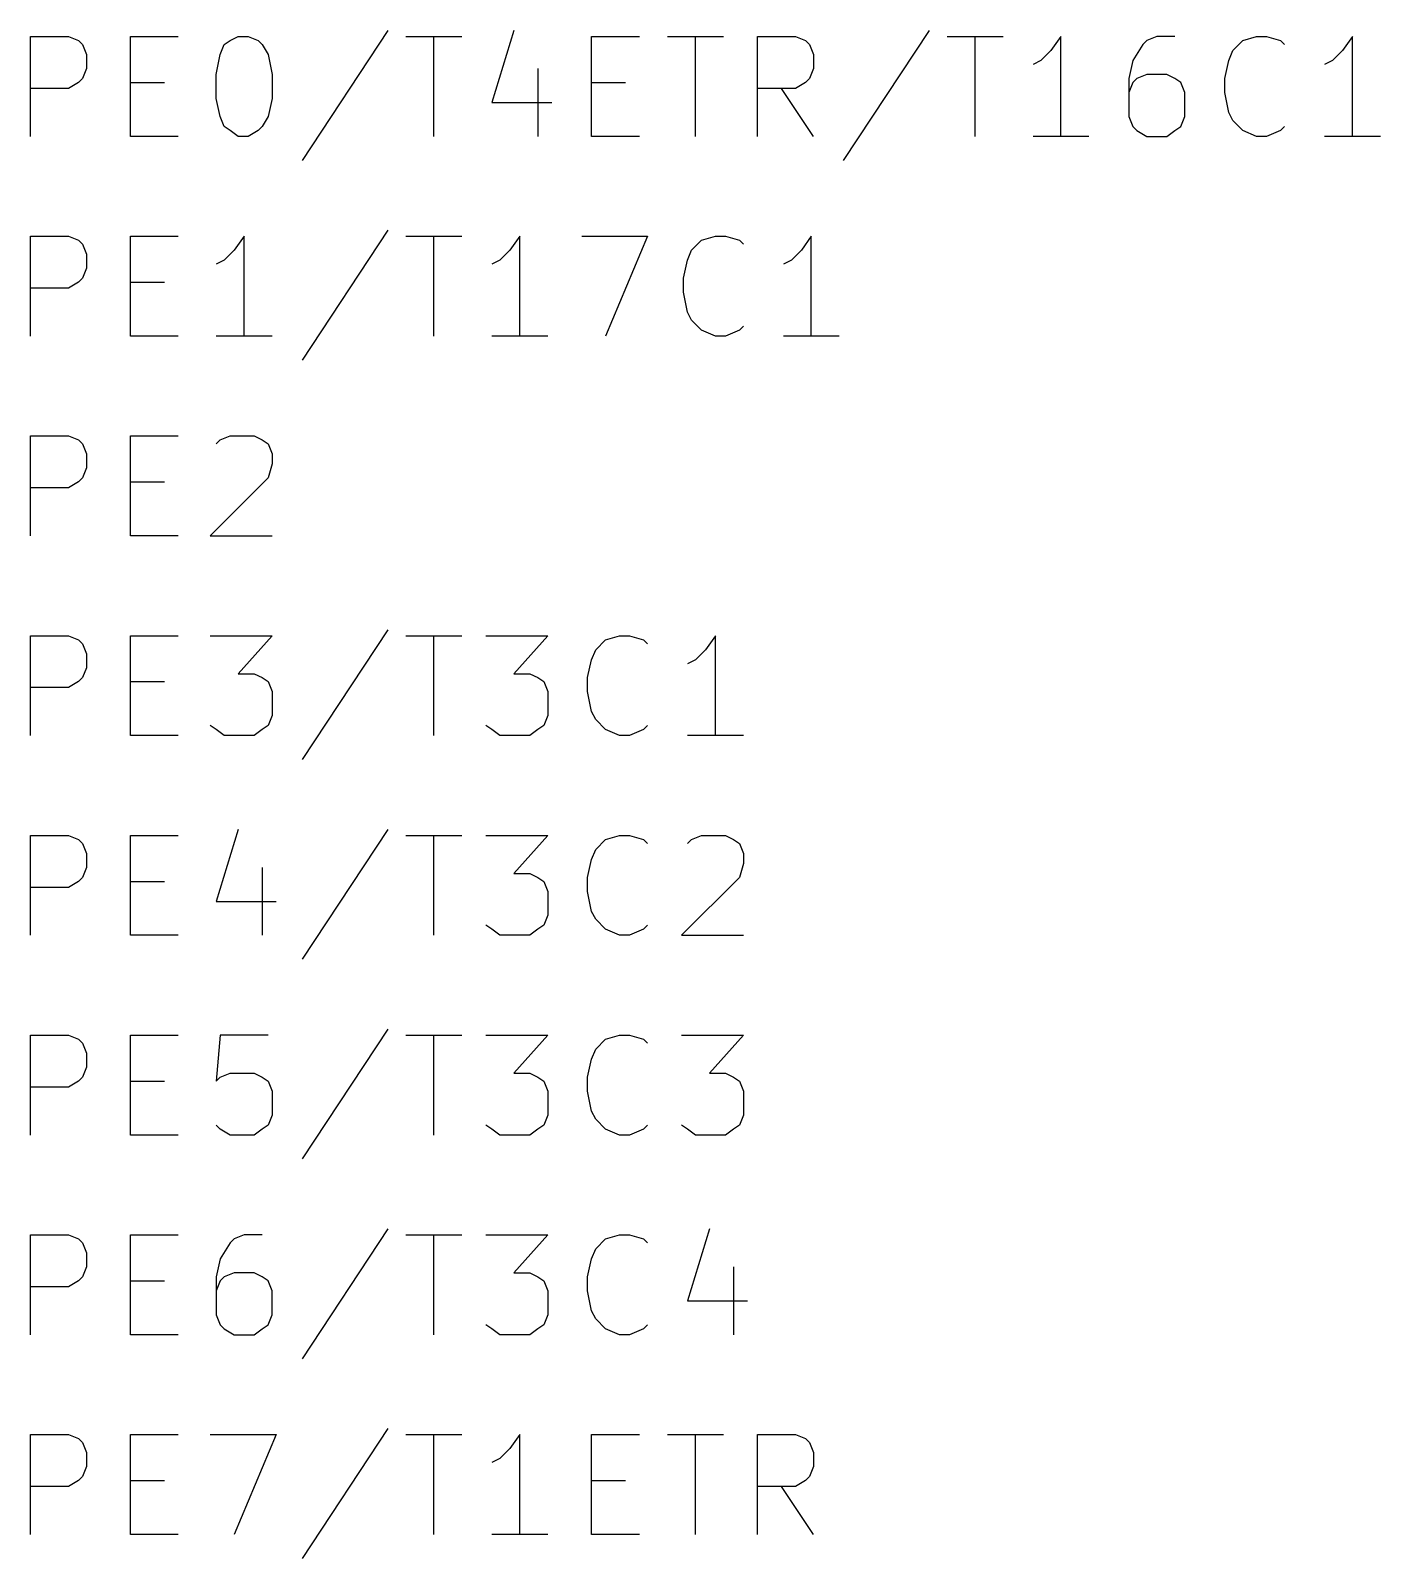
# Model space of a CAD drawing. Extents: x 12 to 829, y -582 to -12.
# Drawn here: x 269.29 to 286.46, y -99.95 to -80.52 of the extents above; entities that cross this region are included whole.
import ezdxf

# ---------------------------------------------------------------- set-up
doc = ezdxf.new("R2010")
doc.units = 0
doc.header["$MEASUREMENT"] = 0
doc.layers.add('BLACK', color=7, linetype='CONTINUOUS')

msp = doc.modelspace()

# ---------------------------------------------------------------- linework, layer by layer
at = {"layer": 'Black'}
for p, q in [((269.291, -81.8642), (269.291, -80.5942)), ((269.291, -80.5942), (269.773, -80.5942)), ((269.773, -80.5942), (269.9, -80.645)), ((270.561, -81.8642), (270.561, -80.5942)), ((270.561, -80.5942), (271.17, -80.5942)), ((271.831, -80.645), (271.932, -80.5942)), ((271.932, -80.5942), (272.059, -80.5942)), ((272.059, -80.5942), (272.186, -80.645)), ((273.837, -80.518), (272.745, -82.169)), ((274.066, -80.5942), (274.777, -80.5942)), ((274.422, -81.8642), (274.422, -80.5942)), ((275.438, -80.518), (275.158, -81.4324)), ((276.428, -81.8642), (276.428, -80.5942)), ((276.428, -80.5942), (277.038, -80.5942)), ((277.393, -80.5942), (278.105, -80.5942)), ((277.749, -81.8642), (277.749, -80.5942)), ((278.536, -81.8642), (278.536, -80.5942)), ((278.536, -80.5942), (279.019, -80.5942)), ((279.019, -80.5942), (279.146, -80.645)), ((280.721, -80.518), (279.629, -82.169)), ((280.949, -80.5942), (281.661, -80.5942)), ((281.305, -81.8642), (281.305, -80.5942)), ((282.397, -80.5942), (282.27, -80.772)), ((282.397, -81.8642), (282.397, -80.5942)), ((283.616, -80.5942), (283.489, -80.645)), ((283.845, -80.5942), (283.616, -80.5942)), ((284.709, -80.645), (284.886, -80.5942)), ((284.886, -80.5942), (285.013, -80.5942)), ((285.013, -80.5942), (285.191, -80.645)), ((286.106, -80.5942), (285.979, -80.772)), ((286.106, -81.8642), (286.106, -80.5942)), ((269.9, -80.645), (269.951, -80.6958)), ((269.951, -80.6958), (270.002, -80.8228)), ((270.002, -80.8228), (270.002, -81.0006)), ((271.653, -81.0768), (271.704, -80.8228)), ((271.704, -80.8228), (271.755, -80.6958)), ((271.755, -80.6958), (271.831, -80.645)), ((272.186, -80.645), (272.237, -80.6958)), ((272.237, -80.6958), (272.313, -80.8228)), ((272.313, -80.8228), (272.364, -81.0768)), ((279.146, -80.645), (279.197, -80.6958)), ((279.197, -80.6958), (279.248, -80.8228)), ((279.248, -80.8228), (279.248, -81.0006)), ((282.27, -80.772), (282.143, -80.899)), ((283.439, -80.6958), (283.312, -80.899)), ((283.489, -80.645), (283.439, -80.6958)), ((284.531, -80.899), (284.582, -80.772)), ((284.582, -80.772), (284.709, -80.645)), ((285.191, -80.645), (285.242, -80.6958)), ((285.979, -80.772), (285.852, -80.899)), ((270.002, -81.0006), (269.951, -81.1276)), ((275.742, -81.0006), (275.742, -81.8642)), ((279.248, -81.0006), (279.197, -81.1276)), ((282.143, -80.899), (282.042, -80.9498)), ((283.312, -80.899), (283.261, -81.1276)), ((284.48, -81.1276), (284.531, -80.899)), ((285.852, -80.899), (285.75, -80.9498)), ((269.9, -81.1784), (269.773, -81.2546)), ((269.951, -81.1276), (269.9, -81.1784)), ((270.561, -81.1784), (270.993, -81.1784)), ((271.653, -81.3816), (271.653, -81.0768)), ((272.364, -81.0768), (272.364, -81.3816)), ((276.428, -81.1784), (276.86, -81.1784)), ((279.146, -81.1784), (279.019, -81.2546)), ((279.197, -81.1276), (279.146, -81.1784)), ((283.261, -81.1276), (283.261, -81.6102)), ((283.312, -81.1784), (283.261, -81.3054)), ((283.362, -81.1276), (283.312, -81.1784)), ((283.489, -81.0768), (283.362, -81.1276)), ((283.743, -81.0768), (283.489, -81.0768)), ((283.845, -81.1276), (283.743, -81.0768)), ((283.921, -81.1784), (283.845, -81.1276)), ((283.972, -81.3054), (283.921, -81.1784)), ((284.48, -81.3054), (284.48, -81.1276)), ((269.773, -81.2546), (269.291, -81.2546)), ((271.704, -81.6102), (271.653, -81.3816)), ((272.364, -81.3816), (272.313, -81.6102)), ((279.019, -81.2546), (278.536, -81.2546)), ((279.248, -81.8642), (278.841, -81.2546)), ((283.972, -81.6102), (283.972, -81.3054)), ((284.531, -81.5594), (284.48, -81.3054)), ((275.158, -81.4324), (275.92, -81.4324)), ((284.582, -81.661), (284.531, -81.5594)), ((271.755, -81.7372), (271.704, -81.6102)), ((271.831, -81.788), (271.755, -81.7372)), ((271.932, -81.8642), (271.831, -81.788)), ((272.186, -81.788), (272.059, -81.8642)), ((272.237, -81.7372), (272.186, -81.788)), ((272.313, -81.6102), (272.237, -81.7372)), ((283.261, -81.6102), (283.312, -81.7372)), ((283.312, -81.7372), (283.362, -81.788)), ((283.362, -81.788), (283.489, -81.8642)), ((283.743, -81.8642), (283.845, -81.788)), ((283.845, -81.788), (283.921, -81.7372)), ((283.921, -81.7372), (283.972, -81.6102)), ((284.709, -81.788), (284.582, -81.661)), ((284.886, -81.8642), (284.709, -81.788)), ((285.191, -81.788), (285.013, -81.8642)), ((285.242, -81.7372), (285.191, -81.788)), ((271.17, -81.8642), (270.561, -81.8642)), ((272.059, -81.8642), (271.932, -81.8642)), ((277.038, -81.8642), (276.428, -81.8642)), ((282.753, -81.8642), (282.042, -81.8642)), ((283.489, -81.8642), (283.743, -81.8642)), ((285.013, -81.8642), (284.886, -81.8642)), ((286.461, -81.8642), (285.75, -81.8642)), ((269.291, -84.4042), (269.291, -83.1342)), ((269.291, -83.1342), (269.773, -83.1342)), ((269.773, -83.1342), (269.9, -83.185)), ((270.561, -84.4042), (270.561, -83.1342)), ((270.561, -83.1342), (271.17, -83.1342)), ((272.009, -83.1342), (271.882, -83.312)), ((272.009, -84.4042), (272.009, -83.1342)), ((273.837, -83.058), (272.745, -84.709)), ((274.066, -83.1342), (274.777, -83.1342)), ((274.422, -84.4042), (274.422, -83.1342)), ((275.514, -83.1342), (275.387, -83.312)), ((275.514, -84.4042), (275.514, -83.1342)), ((276.301, -83.1342), (277.139, -83.1342)), ((277.139, -83.1342), (276.606, -84.4042)), ((277.825, -83.185), (278.003, -83.1342)), ((278.003, -83.1342), (278.13, -83.1342)), ((278.13, -83.1342), (278.308, -83.185)), ((279.222, -83.1342), (279.095, -83.312)), ((279.222, -84.4042), (279.222, -83.1342)), ((269.9, -83.185), (269.951, -83.2358)), ((269.951, -83.2358), (270.002, -83.3628)), ((271.882, -83.312), (271.755, -83.439)), ((275.387, -83.312), (275.26, -83.439)), ((277.647, -83.439), (277.698, -83.312)), ((277.698, -83.312), (277.825, -83.185)), ((278.308, -83.185), (278.359, -83.2358)), ((279.095, -83.312), (278.968, -83.439)), ((270.002, -83.5406), (269.951, -83.6676)), ((270.002, -83.3628), (270.002, -83.5406)), ((271.755, -83.439), (271.653, -83.4898)), ((275.26, -83.439), (275.158, -83.4898)), ((277.597, -83.6676), (277.647, -83.439)), ((278.968, -83.439), (278.867, -83.4898)), ((269.9, -83.7184), (269.773, -83.7946)), ((269.951, -83.6676), (269.9, -83.7184)), ((270.561, -83.7184), (270.993, -83.7184)), ((277.597, -83.8454), (277.597, -83.6676)), ((269.773, -83.7946), (269.291, -83.7946)), ((277.647, -84.0994), (277.597, -83.8454)), ((277.698, -84.201), (277.647, -84.0994)), ((277.825, -84.328), (277.698, -84.201)), ((278.003, -84.4042), (277.825, -84.328)), ((278.308, -84.328), (278.13, -84.4042)), ((278.359, -84.2772), (278.308, -84.328)), ((271.17, -84.4042), (270.561, -84.4042)), ((272.364, -84.4042), (271.653, -84.4042)), ((275.869, -84.4042), (275.158, -84.4042)), ((278.13, -84.4042), (278.003, -84.4042)), ((279.578, -84.4042), (278.867, -84.4042)), ((269.291, -86.9442), (269.291, -85.6742)), ((269.291, -85.6742), (269.773, -85.6742)), ((269.773, -85.6742), (269.9, -85.725)), ((270.561, -86.9442), (270.561, -85.6742)), ((270.561, -85.6742), (271.17, -85.6742)), ((271.704, -85.725), (271.831, -85.6742)), ((271.831, -85.6742), (272.136, -85.6742)), ((272.136, -85.6742), (272.237, -85.725)), ((269.9, -85.725), (269.951, -85.7758)), ((269.951, -85.7758), (270.002, -85.9028)), ((271.653, -85.7758), (271.704, -85.725)), ((272.237, -85.725), (272.313, -85.7758)), ((272.313, -85.7758), (272.364, -85.9028)), ((270.002, -85.9028), (270.002, -86.0806)), ((272.364, -86.0298), (272.313, -86.2076)), ((272.364, -85.9028), (272.364, -86.0298)), ((269.9, -86.2584), (269.773, -86.3346)), ((269.951, -86.2076), (269.9, -86.2584)), ((270.002, -86.0806), (269.951, -86.2076)), ((270.561, -86.2584), (270.993, -86.2584)), ((272.313, -86.2076), (271.577, -86.9442)), ((269.773, -86.3346), (269.291, -86.3346)), ((271.17, -86.9442), (270.561, -86.9442)), ((271.577, -86.9442), (272.364, -86.9442)), ((269.291, -89.4842), (269.291, -88.2142)), ((269.291, -88.2142), (269.773, -88.2142)), ((269.773, -88.2142), (269.9, -88.265)), ((270.561, -89.4842), (270.561, -88.2142)), ((270.561, -88.2142), (271.17, -88.2142)), ((271.577, -88.2142), (272.364, -88.2142)), ((272.364, -88.2142), (271.932, -88.6968)), ((273.837, -88.138), (272.745, -89.789)), ((274.066, -88.2142), (274.777, -88.2142)), ((274.422, -89.4842), (274.422, -88.2142)), ((275.082, -88.2142), (275.869, -88.2142)), ((275.869, -88.2142), (275.438, -88.6968)), ((276.606, -88.265), (276.784, -88.2142)), ((276.784, -88.2142), (276.911, -88.2142)), ((276.911, -88.2142), (277.089, -88.265)), ((278.003, -88.2142), (277.876, -88.392)), ((278.003, -89.4842), (278.003, -88.2142)), ((269.9, -88.265), (269.951, -88.3158)), ((269.951, -88.3158), (270.002, -88.4428)), ((276.428, -88.519), (276.479, -88.392)), ((276.479, -88.392), (276.606, -88.265)), ((277.089, -88.265), (277.139, -88.3158)), ((277.876, -88.392), (277.749, -88.519)), ((270.002, -88.4428), (270.002, -88.6206)), ((276.377, -88.7476), (276.428, -88.519)), ((277.749, -88.519), (277.647, -88.5698)), ((269.9, -88.7984), (269.773, -88.8746)), ((269.951, -88.7476), (269.9, -88.7984)), ((270.002, -88.6206), (269.951, -88.7476)), ((270.561, -88.7984), (270.993, -88.7984)), ((271.932, -88.6968), (272.136, -88.6968)), ((272.136, -88.6968), (272.237, -88.7476)), ((272.237, -88.7476), (272.313, -88.7984)), ((272.313, -88.7984), (272.364, -88.9254)), ((275.438, -88.6968), (275.641, -88.6968)), ((275.641, -88.6968), (275.742, -88.7476)), ((275.742, -88.7476), (275.819, -88.7984)), ((275.819, -88.7984), (275.869, -88.9254)), ((276.377, -88.9254), (276.377, -88.7476)), ((269.773, -88.8746), (269.291, -88.8746)), ((272.364, -88.9254), (272.364, -89.2302)), ((275.869, -88.9254), (275.869, -89.2302)), ((276.428, -89.1794), (276.377, -88.9254)), ((276.479, -89.281), (276.428, -89.1794)), ((271.653, -89.408), (271.577, -89.3572)), ((272.313, -89.3572), (272.237, -89.408)), ((272.364, -89.2302), (272.313, -89.3572)), ((275.158, -89.408), (275.082, -89.3572)), ((275.819, -89.3572), (275.742, -89.408)), ((275.869, -89.2302), (275.819, -89.3572)), ((276.606, -89.408), (276.479, -89.281)), ((277.139, -89.3572), (277.089, -89.408)), ((271.17, -89.4842), (270.561, -89.4842)), ((271.755, -89.4842), (271.653, -89.408)), ((272.136, -89.4842), (271.755, -89.4842)), ((272.237, -89.408), (272.136, -89.4842)), ((275.26, -89.4842), (275.158, -89.408)), ((275.641, -89.4842), (275.26, -89.4842)), ((275.742, -89.408), (275.641, -89.4842)), ((276.784, -89.4842), (276.606, -89.408)), ((276.911, -89.4842), (276.784, -89.4842)), ((277.089, -89.408), (276.911, -89.4842)), ((278.359, -89.4842), (277.647, -89.4842)), ((271.932, -90.678), (271.653, -91.5924)), ((273.837, -90.678), (272.745, -92.329)), ((269.291, -92.0242), (269.291, -90.7542)), ((269.291, -90.7542), (269.773, -90.7542)), ((269.773, -90.7542), (269.9, -90.805)), ((269.9, -90.805), (269.951, -90.8558)), ((269.951, -90.8558), (270.002, -90.9828)), ((270.561, -92.0242), (270.561, -90.7542)), ((270.561, -90.7542), (271.17, -90.7542)), ((274.066, -90.7542), (274.777, -90.7542)), ((274.422, -92.0242), (274.422, -90.7542)), ((275.082, -90.7542), (275.869, -90.7542)), ((275.869, -90.7542), (275.438, -91.2368)), ((276.428, -91.059), (276.479, -90.932)), ((276.479, -90.932), (276.606, -90.805)), ((276.606, -90.805), (276.784, -90.7542)), ((276.784, -90.7542), (276.911, -90.7542)), ((276.911, -90.7542), (277.089, -90.805)), ((277.089, -90.805), (277.139, -90.8558)), ((277.647, -90.8558), (277.698, -90.805)), ((277.698, -90.805), (277.825, -90.7542)), ((277.825, -90.7542), (278.13, -90.7542)), ((278.13, -90.7542), (278.232, -90.805)), ((278.232, -90.805), (278.308, -90.8558)), ((278.308, -90.8558), (278.359, -90.9828)), ((270.002, -90.9828), (270.002, -91.1606)), ((276.377, -91.2876), (276.428, -91.059)), ((278.359, -91.1098), (278.308, -91.2876)), ((278.359, -90.9828), (278.359, -91.1098)), ((269.951, -91.2876), (269.9, -91.3384)), ((270.002, -91.1606), (269.951, -91.2876)), ((272.237, -91.1606), (272.237, -92.0242)), ((275.438, -91.2368), (275.641, -91.2368)), ((275.641, -91.2368), (275.742, -91.2876)), ((275.742, -91.2876), (275.819, -91.3384)), ((276.377, -91.4654), (276.377, -91.2876)), ((278.308, -91.2876), (277.571, -92.0242)), ((269.773, -91.4146), (269.291, -91.4146)), ((269.9, -91.3384), (269.773, -91.4146)), ((270.561, -91.3384), (270.993, -91.3384)), ((275.819, -91.3384), (275.869, -91.4654)), ((275.869, -91.4654), (275.869, -91.7702)), ((276.428, -91.7194), (276.377, -91.4654)), ((271.653, -91.5924), (272.415, -91.5924)), ((275.158, -91.948), (275.082, -91.8972)), ((275.819, -91.8972), (275.742, -91.948)), ((275.869, -91.7702), (275.819, -91.8972)), ((276.479, -91.821), (276.428, -91.7194)), ((276.606, -91.948), (276.479, -91.821)), ((277.139, -91.8972), (277.089, -91.948)), ((271.17, -92.0242), (270.561, -92.0242)), ((275.26, -92.0242), (275.158, -91.948)), ((275.641, -92.0242), (275.26, -92.0242)), ((275.742, -91.948), (275.641, -92.0242)), ((276.784, -92.0242), (276.606, -91.948)), ((276.911, -92.0242), (276.784, -92.0242)), ((277.089, -91.948), (276.911, -92.0242)), ((277.571, -92.0242), (278.359, -92.0242)), ((273.837, -93.218), (272.745, -94.869)), ((269.291, -94.5642), (269.291, -93.2942)), ((269.291, -93.2942), (269.773, -93.2942)), ((269.773, -93.2942), (269.9, -93.345)), ((269.9, -93.345), (269.951, -93.3958)), ((269.951, -93.3958), (270.002, -93.5228)), ((270.561, -94.5642), (270.561, -93.2942)), ((270.561, -93.2942), (271.17, -93.2942)), ((271.704, -93.2942), (271.653, -93.8784)), ((272.313, -93.2942), (271.704, -93.2942)), ((274.066, -93.2942), (274.777, -93.2942)), ((274.422, -94.5642), (274.422, -93.2942)), ((275.082, -93.2942), (275.869, -93.2942)), ((275.869, -93.2942), (275.438, -93.7768)), ((276.479, -93.472), (276.606, -93.345)), ((276.606, -93.345), (276.784, -93.2942)), ((276.784, -93.2942), (276.911, -93.2942)), ((276.911, -93.2942), (277.089, -93.345)), ((277.089, -93.345), (277.139, -93.3958)), ((277.571, -93.2942), (278.359, -93.2942)), ((278.359, -93.2942), (277.927, -93.7768)), ((270.002, -93.5228), (270.002, -93.7006)), ((276.377, -93.8276), (276.428, -93.599)), ((276.428, -93.599), (276.479, -93.472)), ((269.951, -93.8276), (269.9, -93.8784)), ((270.002, -93.7006), (269.951, -93.8276)), ((271.653, -93.8784), (271.704, -93.8276)), ((271.704, -93.8276), (271.831, -93.7768)), ((271.831, -93.7768), (272.136, -93.7768)), ((272.136, -93.7768), (272.237, -93.8276)), ((272.237, -93.8276), (272.313, -93.8784)), ((275.438, -93.7768), (275.641, -93.7768)), ((275.641, -93.7768), (275.742, -93.8276)), ((275.742, -93.8276), (275.819, -93.8784)), ((276.377, -94.0054), (276.377, -93.8276)), ((277.927, -93.7768), (278.13, -93.7768)), ((278.13, -93.7768), (278.232, -93.8276)), ((278.232, -93.8276), (278.308, -93.8784)), ((269.773, -93.9546), (269.291, -93.9546)), ((269.9, -93.8784), (269.773, -93.9546)), ((270.561, -93.8784), (270.993, -93.8784)), ((272.313, -93.8784), (272.364, -94.0054)), ((272.364, -94.0054), (272.364, -94.3102)), ((275.819, -93.8784), (275.869, -94.0054)), ((275.869, -94.0054), (275.869, -94.3102)), ((276.428, -94.2594), (276.377, -94.0054)), ((278.308, -93.8784), (278.359, -94.0054)), ((278.359, -94.0054), (278.359, -94.3102)), ((272.364, -94.3102), (272.313, -94.4372)), ((275.869, -94.3102), (275.819, -94.4372)), ((276.479, -94.361), (276.428, -94.2594)), ((276.606, -94.488), (276.479, -94.361)), ((278.359, -94.3102), (278.308, -94.4372)), ((271.17, -94.5642), (270.561, -94.5642)), ((271.704, -94.488), (271.653, -94.4372)), ((271.831, -94.5642), (271.704, -94.488)), ((272.136, -94.5642), (271.831, -94.5642)), ((272.237, -94.488), (272.136, -94.5642)), ((272.313, -94.4372), (272.237, -94.488)), ((275.158, -94.488), (275.082, -94.4372)), ((275.26, -94.5642), (275.158, -94.488)), ((275.641, -94.5642), (275.26, -94.5642)), ((275.742, -94.488), (275.641, -94.5642)), ((275.819, -94.4372), (275.742, -94.488)), ((276.784, -94.5642), (276.606, -94.488)), ((276.911, -94.5642), (276.784, -94.5642)), ((277.089, -94.488), (276.911, -94.5642)), ((277.139, -94.4372), (277.089, -94.488)), ((277.647, -94.488), (277.571, -94.4372)), ((277.749, -94.5642), (277.647, -94.488)), ((278.13, -94.5642), (277.749, -94.5642)), ((278.232, -94.488), (278.13, -94.5642)), ((278.308, -94.4372), (278.232, -94.488)), ((273.837, -95.758), (272.745, -97.409)), ((277.927, -95.758), (277.647, -96.6724)), ((269.291, -97.1042), (269.291, -95.8342)), ((269.291, -95.8342), (269.773, -95.8342)), ((269.773, -95.8342), (269.9, -95.885)), ((269.9, -95.885), (269.951, -95.9358)), ((269.951, -95.9358), (270.002, -96.0628)), ((270.561, -97.1042), (270.561, -95.8342)), ((270.561, -95.8342), (271.17, -95.8342)), ((271.831, -95.9358), (271.704, -96.139)), ((271.882, -95.885), (271.831, -95.9358)), ((272.009, -95.8342), (271.882, -95.885)), ((272.237, -95.8342), (272.009, -95.8342)), ((274.066, -95.8342), (274.777, -95.8342)), ((274.422, -97.1042), (274.422, -95.8342)), ((275.082, -95.8342), (275.869, -95.8342)), ((275.869, -95.8342), (275.438, -96.3168)), ((276.479, -96.012), (276.606, -95.885)), ((276.606, -95.885), (276.784, -95.8342)), ((276.784, -95.8342), (276.911, -95.8342)), ((276.911, -95.8342), (277.089, -95.885)), ((277.089, -95.885), (277.139, -95.9358)), ((270.002, -96.0628), (270.002, -96.2406)), ((271.704, -96.139), (271.653, -96.3676)), ((276.377, -96.3676), (276.428, -96.139)), ((276.428, -96.139), (276.479, -96.012)), ((269.951, -96.3676), (269.9, -96.4184)), ((270.002, -96.2406), (269.951, -96.3676)), ((271.653, -96.3676), (271.653, -96.8502)), ((271.755, -96.3676), (271.704, -96.4184)), ((271.882, -96.3168), (271.755, -96.3676)), ((272.136, -96.3168), (271.882, -96.3168)), ((272.237, -96.3676), (272.136, -96.3168)), ((272.313, -96.4184), (272.237, -96.3676)), ((275.438, -96.3168), (275.641, -96.3168)), ((275.641, -96.3168), (275.742, -96.3676)), ((275.742, -96.3676), (275.819, -96.4184)), ((276.377, -96.5454), (276.377, -96.3676)), ((278.232, -96.2406), (278.232, -97.1042)), ((269.773, -96.4946), (269.291, -96.4946)), ((269.9, -96.4184), (269.773, -96.4946)), ((270.561, -96.4184), (270.993, -96.4184)), ((271.704, -96.4184), (271.653, -96.5454)), ((272.364, -96.5454), (272.313, -96.4184)), ((272.364, -96.8502), (272.364, -96.5454)), ((275.819, -96.4184), (275.869, -96.5454)), ((275.869, -96.5454), (275.869, -96.8502)), ((276.428, -96.7994), (276.377, -96.5454)), ((277.647, -96.6724), (278.409, -96.6724)), ((271.653, -96.8502), (271.704, -96.9772)), ((272.313, -96.9772), (272.364, -96.8502)), ((275.869, -96.8502), (275.819, -96.9772)), ((276.479, -96.901), (276.428, -96.7994)), ((276.606, -97.028), (276.479, -96.901)), ((271.17, -97.1042), (270.561, -97.1042)), ((271.704, -96.9772), (271.755, -97.028)), ((271.755, -97.028), (271.882, -97.1042)), ((271.882, -97.1042), (272.136, -97.1042)), ((272.136, -97.1042), (272.237, -97.028)), ((272.237, -97.028), (272.313, -96.9772)), ((275.158, -97.028), (275.082, -96.9772)), ((275.26, -97.1042), (275.158, -97.028)), ((275.641, -97.1042), (275.26, -97.1042)), ((275.742, -97.028), (275.641, -97.1042)), ((275.819, -96.9772), (275.742, -97.028)), ((276.784, -97.1042), (276.606, -97.028)), ((276.911, -97.1042), (276.784, -97.1042)), ((277.089, -97.028), (276.911, -97.1042)), ((277.139, -96.9772), (277.089, -97.028)), ((273.837, -98.298), (272.745, -99.949)), ((269.291, -99.6442), (269.291, -98.3742)), ((269.291, -98.3742), (269.773, -98.3742)), ((269.773, -98.3742), (269.9, -98.425)), ((269.9, -98.425), (269.951, -98.4758)), ((269.951, -98.4758), (270.002, -98.6028)), ((270.561, -99.6442), (270.561, -98.3742)), ((270.561, -98.3742), (271.17, -98.3742)), ((271.577, -98.3742), (272.415, -98.3742)), ((272.415, -98.3742), (271.882, -99.6442)), ((274.066, -98.3742), (274.777, -98.3742)), ((274.422, -99.6442), (274.422, -98.3742)), ((275.514, -98.3742), (275.387, -98.552)), ((275.514, -99.6442), (275.514, -98.3742)), ((276.428, -99.6442), (276.428, -98.3742)), ((276.428, -98.3742), (277.038, -98.3742)), ((277.393, -98.3742), (278.105, -98.3742)), ((277.749, -99.6442), (277.749, -98.3742)), ((278.536, -99.6442), (278.536, -98.3742)), ((278.536, -98.3742), (279.019, -98.3742)), ((279.019, -98.3742), (279.146, -98.425)), ((279.146, -98.425), (279.197, -98.4758)), ((279.197, -98.4758), (279.248, -98.6028)), ((270.002, -98.6028), (270.002, -98.7806)), ((275.26, -98.679), (275.158, -98.7298)), ((275.387, -98.552), (275.26, -98.679)), ((279.248, -98.6028), (279.248, -98.7806)), ((270.002, -98.7806), (269.951, -98.9076)), ((279.248, -98.7806), (279.197, -98.9076)), ((269.773, -99.0346), (269.291, -99.0346)), ((269.9, -98.9584), (269.773, -99.0346)), ((269.951, -98.9076), (269.9, -98.9584)), ((270.561, -98.9584), (270.993, -98.9584)), ((276.428, -98.9584), (276.86, -98.9584)), ((279.019, -99.0346), (278.536, -99.0346)), ((279.248, -99.6442), (278.841, -99.0346)), ((279.146, -98.9584), (279.019, -99.0346)), ((279.197, -98.9076), (279.146, -98.9584)), ((271.17, -99.6442), (270.561, -99.6442)), ((275.869, -99.6442), (275.158, -99.6442)), ((277.038, -99.6442), (276.428, -99.6442))]:
    msp.add_line(p, q, dxfattribs=at)

doc.saveas('drawing.dxf')
